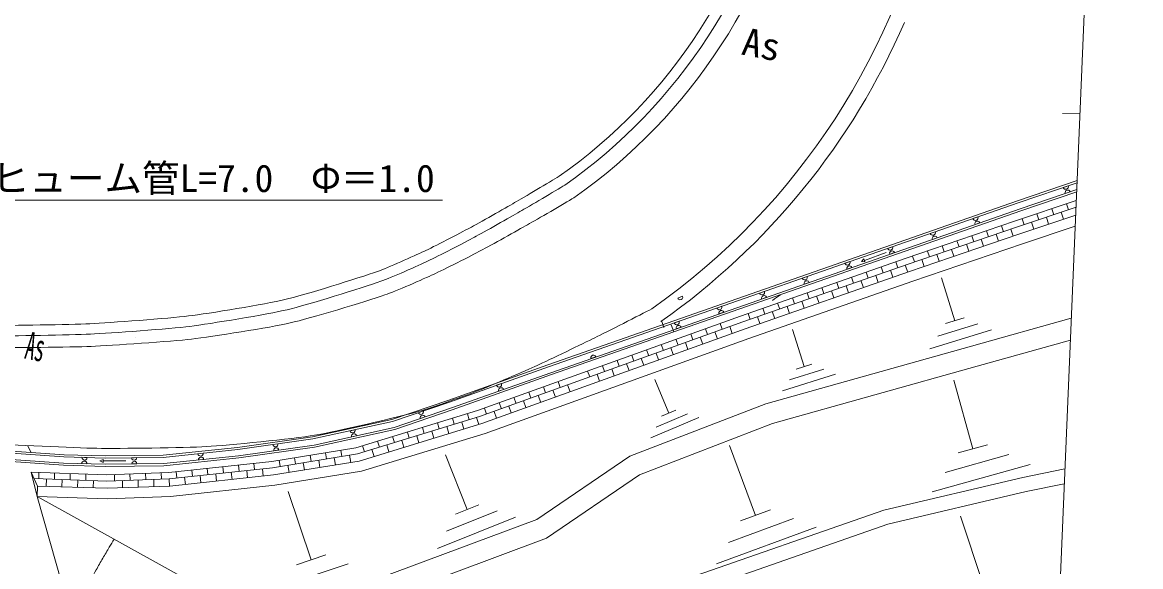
# Model space of a CAD drawing. Units: millimetres, scale not verified. Extents: x 40000 to 680000, y 20000 to 380000.
# Drawn here: x 328674 to 382253, y 266212 to 292299 of the extents above; entities that cross this region are included whole.
import ezdxf
from ezdxf.enums import TextEntityAlignment as Align

# ---------------------------------------------------------------- set-up
doc = ezdxf.new("R2010")
doc.units = ezdxf.units.MM
doc.header["$LTSCALE"] = 1000
doc.linetypes.add('CHAIN', pattern=[18.5, 12, -1.5, 3.5, -1.5])
doc.layers.add('M-BGD', color=7, linetype='Continuous', lineweight=13)
doc.layers.add('M-BMK', color=2, linetype='CHAIN', lineweight=13)
doc.styles.add('ＭＳ ゴシック', font='')
doc.styles.get('ＭＳ ゴシック').set_extended_font_data('MS Gothic')

msp = doc.modelspace()

# ---------------------------------------------------------------- linework, layer by layer
at = {"layer": 'M-BGD'}
for p, q in [((382253, 356157), (377122, 235589)), ((378785, 284465), (378548, 284384)), ((378640, 284098), (378876, 284179)), ((327204, 283771), (348804, 283771)), ((376313, 282483), (379158, 283436)), ((378802, 283316), (378706, 283601)), ((374456, 282975), (374220, 282893)), ((376425, 282151), (379142, 283061)), ((377379, 282840), (377284, 283124)), ((377846, 282627), (377735, 282959)), ((378090, 283078), (377995, 283362)), ((378557, 282865), (378446, 283197)), ((379158, 283432), (379157, 283435)), ((371068, 280694), (376313, 282483)), ((374318, 282609), (374554, 282692)), ((375681, 282267), (375584, 282551)), ((376149, 282057), (376036, 282388)), ((376668, 282602), (376573, 282886)), ((377135, 282389), (377024, 282721)), ((371182, 280363), (376425, 282151)), ((372411, 282261), (372175, 282178)), ((372273, 281895), (372509, 281977)), ((374261, 281783), (374164, 282067)), ((374729, 281573), (374616, 281904)), ((374971, 282025), (374874, 282309)), ((375439, 281815), (375326, 282146)), ((370366, 281547), (370130, 281464)), ((372131, 281056), (372035, 281340)), ((372841, 281299), (372744, 281582)), ((373309, 281088), (373196, 281420)), ((373551, 281541), (373454, 281825)), ((374019, 281330), (373906, 281662)), ((368322, 280832), (368086, 280750)), ((370053, 281271), (369020, 280893)), ((370229, 281181), (370465, 281263)), ((370623, 280538), (370524, 280821)), ((371422, 280814), (371325, 281098)), ((371889, 280604), (371776, 280935)), ((372599, 280846), (372486, 281177)), ((363189, 277942), (371068, 280694)), ((363306, 277612), (371182, 280363)), ((368184, 280467), (368420, 280549)), ((369206, 280043), (369107, 280327)), ((369914, 280291), (369816, 280574)), ((370384, 280084), (370268, 280414)), ((371092, 280331), (370977, 280662)), ((366277, 280118), (366041, 280036)), ((366139, 279752), (366375, 279835)), ((367790, 279549), (367691, 279832)), ((368498, 279796), (368399, 280079)), ((368968, 279589), (368852, 279920)), ((369676, 279837), (369560, 280167)), ((372710, 280061), (373351, 277997)), ((360310, 279169), (360074, 279087)), ((364232, 279404), (363996, 279322)), ((366374, 279054), (366275, 279337)), ((366844, 278847), (366728, 279178)), ((367082, 279301), (366983, 279585)), ((367552, 279095), (367436, 279425)), ((368260, 279342), (368144, 279672)), ((362187, 278690), (361951, 278607)), ((364095, 279038), (364331, 279121)), ((364958, 278559), (364859, 278843)), ((365428, 278353), (365312, 278683)), ((365666, 278807), (365567, 279090)), ((366136, 278600), (366020, 278930)), ((362050, 278324), (362286, 278407)), ((363542, 278065), (363443, 278348)), ((364011, 277858), (363896, 278188)), ((364250, 278312), (364151, 278595)), ((364720, 278105), (364604, 278436)), ((373795, 278131), (372907, 277859)), ((378932, 278123), (374156, 276779)), ((378932, 278123), (374156, 276779)), ((350573, 273404), (363189, 277942)), ((350684, 273072), (363306, 277612)), ((359411, 277673), (359309, 277955)), ((359882, 277471), (359764, 277800)), ((360142, 277976), (359906, 277893)), ((360005, 277610), (360241, 277692)), ((361504, 277336), (361403, 277618)), ((362210, 277589), (362109, 277872)), ((362682, 277387), (362563, 277716)), ((365565, 277571), (366126, 275798)), ((375101, 277564), (372150, 276650)), ((374448, 277847), (372531, 277254)), ((360093, 276828), (359991, 277110)), ((360799, 277082), (360697, 277364)), ((361270, 276879), (361152, 277209)), ((361976, 277133), (361857, 277463)), ((378887, 277072), (374426, 275816)), ((378887, 277072), (374426, 275816)), ((358682, 276320), (358580, 276603)), ((359387, 276574), (359286, 276856)), ((359859, 276372), (359740, 276701)), ((360564, 276625), (360446, 276955)), ((374156, 276779), (364299, 274018)), ((374156, 276779), (364299, 274018)), ((355916, 276182), (356152, 276264)), ((357270, 275813), (357169, 276095)), ((357741, 275610), (357623, 275940)), ((357976, 276066), (357874, 276349)), ((358447, 275864), (358329, 276193)), ((359153, 276118), (359034, 276447)), ((355859, 275305), (355757, 275587)), ((356330, 275103), (356211, 275432)), ((356564, 275559), (356463, 275841)), ((357036, 275356), (356917, 275686)), ((374426, 275816), (364614, 273068)), ((374426, 275816), (364614, 273068)), ((367629, 275437), (365097, 274636)), ((367070, 275677), (365422, 275159)), ((366505, 275918), (365746, 275678)), ((351628, 274988), (351393, 274904)), ((354447, 274797), (354346, 275080)), ((354918, 274595), (354800, 274924)), ((358969, 275174), (359647, 273567)), ((373297, 275146), (374218, 271863)), ((351492, 274621), (351728, 274705)), ((353036, 274290), (352934, 274572)), ((353507, 274087), (353388, 274417)), ((353741, 274543), (353640, 274826)), ((354213, 274341), (354094, 274670)), ((350918, 273528), (350817, 273810)), ((351624, 273782), (351523, 274064)), ((352095, 273580), (351977, 273909)), ((352330, 274036), (352228, 274318)), ((352801, 273833), (352683, 274163)), ((364299, 274018), (357773, 271511)), ((364299, 274018), (357773, 271511)), ((344725, 271615), (350574, 273404)), ((347650, 273591), (347887, 273673)), ((347977, 273386), (347740, 273305)), ((349364, 273034), (349277, 273321)), ((350081, 273254), (349994, 273540)), ((350542, 273029), (350440, 273363)), ((351390, 273326), (351271, 273655)), ((361088, 273356), (358784, 272389)), ((360542, 273532), (359046, 272904)), ((359990, 273710), (359303, 273419)), ((344378, 272724), (344622, 272777)), ((344805, 271273), (350684, 273072)), ((347930, 272595), (347842, 272882)), ((348647, 272815), (348559, 273102)), ((349108, 272590), (349006, 272924)), ((349825, 272809), (349723, 273144)), ((350684, 273072), (350683, 273074)), ((364614, 273068), (358240, 270619)), ((364614, 273068), (358240, 270619)), ((344689, 272484), (344445, 272431)), ((345778, 271937), (345691, 272224)), ((346496, 272156), (346408, 272443)), ((346957, 271931), (346854, 272266)), ((347213, 272376), (347125, 272663)), ((347674, 272151), (347571, 272485)), ((348391, 272370), (348289, 272705)), ((329096, 271685), (328933, 271989)), ((337086, 271626), (337335, 271652)), ((340671, 272065), (340919, 272100)), ((340963, 271804), (340716, 271768)), ((343244, 271374), (343196, 271671)), ((343984, 271494), (343936, 271791)), ((345061, 271717), (344973, 272004)), ((345522, 271492), (345420, 271827)), ((346239, 271712), (346137, 272047)), ((362561, 272013), (363795, 268665)), ((374922, 272058), (373512, 271663)), ((331768, 271145), (331518, 271152)), ((331526, 271452), (331776, 271444)), ((333638, 271277), (332538, 271280)), ((333907, 271433), (334157, 271436)), ((334165, 271136), (333915, 271133)), ((337362, 271354), (337113, 271327)), ((339802, 270863), (339770, 271161)), ((340662, 270956), (344726, 271615)), ((340709, 270609), (344805, 271273)), ((341023, 271014), (340975, 271310)), ((341763, 271134), (341715, 271430)), ((342190, 270849), (342134, 271194)), ((342504, 271254), (342456, 271550)), ((342930, 270969), (342874, 271314)), ((343670, 271089), (343614, 271434)), ((344411, 271209), (344355, 271554)), ((348942, 271569), (349986, 268955)), ((357773, 271511), (353318, 268477)), ((357773, 271511), (353318, 268477)), ((375942, 271587), (372889, 270728)), ((329399, 270076), (329093, 270737)), ((329458, 270425), (329468, 270724)), ((330208, 270400), (330218, 270700)), ((330957, 270375), (330967, 270675)), ((331707, 270351), (331717, 270651)), ((333091, 270330), (333081, 270630)), ((333841, 270356), (333830, 270656)), ((334590, 270382), (334580, 270682)), ((335340, 270409), (335329, 270709)), ((335714, 270422), (340662, 270956)), ((335739, 270072), (340709, 270609)), ((336074, 270461), (336042, 270759)), ((336820, 270541), (336787, 270839)), ((337230, 270233), (337192, 270581)), ((337565, 270622), (337533, 270920)), ((337976, 270314), (337938, 270662)), ((338311, 270702), (338279, 271000)), ((338721, 270394), (338684, 270742)), ((339057, 270782), (339024, 271081)), ((339467, 270475), (339429, 270823)), ((340213, 270555), (340175, 270903)), ((341449, 270729), (341393, 271074)), ((358240, 270619), (353781, 267582)), ((358240, 270619), (353781, 267582)), ((376960, 271111), (372267, 269794)), ((376616, 270491), (378625, 270899)), ((376616, 270491), (378625, 270899)), ((329234, 270432), (332728, 270317)), ((329399, 270076), (329382, 269577)), ((329399, 270076), (332729, 269967)), ((329821, 270062), (329833, 270412)), ((330571, 270038), (330582, 270388)), ((331321, 270013), (331332, 270363)), ((332070, 269988), (332082, 270338)), ((332728, 270317), (335714, 270422)), ((332729, 269967), (335739, 270072)), ((333478, 269993), (333466, 270343)), ((334228, 270019), (334215, 270369)), ((334977, 270046), (334965, 270396)), ((335727, 270072), (335715, 270401)), ((335739, 270072), (335738, 270074)), ((336484, 270153), (336447, 270501)), ((369948, 268914), (376616, 270491)), ((369948, 268914), (376616, 270491)), ((376767, 269807), (378594, 270178)), ((376767, 269807), (378594, 270178)), ((329382, 269577), (340143, 263618)), ((332729, 269967), (332729, 269968)), ((341405, 269817), (342515, 266538)), ((370144, 268241), (376767, 269807)), ((370144, 268241), (376767, 269807)), ((350549, 269177), (349424, 268732)), ((353318, 268477), (344317, 265110)), ((353318, 268477), (344317, 265110)), ((352302, 268580), (348568, 267089)), ((351428, 268881), (348997, 267913)), ((360228, 265530), (369948, 268914)), ((360228, 265530), (369948, 268914)), ((365616, 268518), (362504, 267376)), ((364513, 268929), (363078, 268401)), ((373627, 268636), (374707, 265358)), ((360552, 264902), (370144, 268241)), ((360552, 264902), (370144, 268241)), ((366713, 268108), (361930, 266351)), ((353781, 267582), (344658, 264170)), ((353781, 267582), (344658, 264170)), ((344277, 266352), (341232, 265324)), ((343217, 266775), (341813, 266302))]:
    msp.add_line(p, q, dxfattribs=at)
for points in [[(325647, 271820), (330665, 271478), (332638, 271419), (335427, 271451), (338994, 271828), (342596, 272337), (346405, 273163), (349132, 274101), (353889, 275792), (376383, 283648), (379208, 284608)], [(379208, 284608), (376383, 283648), (353889, 275792), (349132, 274101), (346405, 273163), (342596, 272337), (338994, 271828), (335427, 271451), (332638, 271419), (330665, 271478), (325647, 271820)], [(379213, 284716), (376351, 283743), (353856, 275886), (349099, 274195), (346378, 273260), (342578, 272436), (338982, 271927), (335421, 271551), (332639, 271519), (330670, 271578), (325654, 271919)], [(379190, 284180), (376514, 283270), (354022, 275414), (349264, 273723), (346513, 272778), (342666, 271943), (339043, 271431), (335450, 271051), (332634, 271019), (330646, 271078), (325620, 271421)], [(379194, 284287), (376481, 283364), (353989, 275509), (349231, 273818), (346486, 272874), (342649, 272042), (339031, 271530), (335445, 271151), (332635, 271119), (330650, 271178), (325627, 271520)], [(379194, 284287), (376481, 283364), (353989, 275509), (349231, 273818), (346486, 272874), (342649, 272042), (339031, 271530), (335445, 271151), (332635, 271119), (330650, 271178), (325627, 271520)], [(329093, 270737), (332728, 270617), (335692, 270721), (340622, 271253), (344657, 271908), (350479, 273689), (363089, 278224), (370970, 280977), (376217, 282767), (379172, 283756)], [(329399, 270076), (332729, 269967), (335739, 270072), (340709, 270609), (344805, 271273), (350684, 273072), (363306, 277612), (371182, 280363), (376425, 282151), (379142, 283061)], [(329382, 269577), (332729, 269467), (335774, 269573), (340776, 270113), (344919, 270785), (350842, 272597), (363473, 277140), (371345, 279890), (376585, 281678), (379119, 282526)], [(329093, 270737), (329382, 269577), (331169, 263256), (332104, 260613), (332383, 258797)]]:
    msp.add_lwpolyline(points, dxfattribs=at)
for points in [[(368994, 280964), (368879, 280842), (369046, 280823)], [(332538, 271355), (332388, 271280), (332538, 271205)]]:
    msp.add_lwpolyline(points, close=True, dxfattribs=at)
for centre, radius, start, end in [((339718, 305777), 25500, 305.1281, 348.8573), ((339718, 305777), 26000, 305.0901, 348.8573), ((339718, 305777), 26750, 305.0901, 348.9652), ((339718, 305777), 33250, 305.0901, 348.9652), ((339718, 305777), 34000, 305.0901, 336.6416), ((378667, 284424), 125, 198.7767, 18.7767), ((378758, 284139), 125, 18.7767, 198.7767), ((374338, 282934), 125, 199.2526, 19.2525), ((374436, 282650), 125, 19.2525, 199.2526), ((372293, 282220), 125, 199.2526, 19.2525), ((372391, 281936), 125, 19.2525, 199.2526), ((370248, 281505), 125, 199.2526, 19.2525), ((370347, 281222), 125, 19.2517, 199.2534), ((368204, 280791), 125, 199.2526, 19.2525), ((368302, 280508), 125, 19.2525, 199.2526), ((366159, 280077), 125, 199.2517, 19.2534), ((366257, 279794), 125, 19.2517, 199.2534), ((360192, 279128), 125, 199.2517, 19.2534), ((364114, 279363), 125, 199.2526, 19.2525), ((364213, 279080), 125, 19.2525, 199.2526), ((351408, 297805), 23000, 305.0462, 306.2089), ((362069, 278649), 125, 199.2517, 19.2534), ((362168, 278365), 125, 19.2517, 199.2534), ((360024, 277934), 125, 199.2526, 19.2525), ((360123, 277651), 125, 19.2525, 199.2526), ((322985, 284183), 13126, 327.8041, 327.8182), ((356034, 276223), 125, 19.2525, 199.2526), ((351511, 274946), 125, 199.5684, 19.5684), ((351610, 274663), 125, 19.5684, 199.5684), ((347768, 273632), 125, 198.966, 18.966), ((347858, 273346), 125, 18.966, 198.966), ((344500, 272750), 125, 192.2374, 12.2374), ((344567, 272458), 125, 12.2374, 192.2374), ((337210, 271639), 125, 186.0402, 6.0402), ((340795, 272083), 125, 188.0488, 8.0488), ((340840, 271786), 125, 8.049, 188.0485), ((331643, 271148), 125, 358.2864, 178.2864), ((331651, 271448), 125, 178.2864, 358.2864), ((334032, 271435), 125, 180.6544, 0.6559), ((334040, 271135), 125, 0.6544, 180.6559), ((337238, 271340), 125, 6.0402, 186.0402)]:
    msp.add_arc(centre, radius, start, end, dxfattribs=at)
for points, knots in [([(325362, 277769), (325980, 277763), (326808, 277757), (327148, 277761), (328101, 277771), (330960, 277809), (331912, 277855), (332859, 277902), (335699, 278109), (336640, 278226), (337569, 278341), (340342, 278797), (341253, 279012), (342156, 279225), (344813, 280055), (345689, 280359), (346146, 280518), (347469, 281115), (347907, 281321), (348351, 281531), (349662, 282206), (350095, 282439), (350533, 282674), (351827, 283410), (352257, 283659), (352684, 283906), (353950, 284655), (354391, 284922)], [0, 0, 0, 0, 1, 1, 1, 2, 2, 2, 3, 3, 3, 4, 4, 4, 5, 5, 5, 6, 6, 6, 7, 7, 7, 8, 8, 8, 9, 9, 9, 9]), ([(317632, 277437), (318106, 277423), (319528, 277384), (320002, 277372), (320477, 277359), (321902, 277324), (322376, 277315), (322853, 277305), (324282, 277280), (324759, 277275), (325238, 277269), (326675, 277255), (327154, 277261), (328110, 277272), (330981, 277309), (331936, 277356), (332891, 277403), (335753, 277612), (336702, 277729), (337641, 277846), (340447, 278308), (341368, 278525), (342280, 278741), (344967, 279580), (345853, 279887), (346320, 280049), (347673, 280658), (348120, 280869), (348569, 281081), (349894, 281763), (350332, 281998), (350772, 282235), (352075, 282976), (352507, 283226), (352941, 283477), (354236, 284243), (354664, 284503)], [0, 0, 0, 0, 1, 1, 1, 2, 2, 2, 3, 3, 3, 4, 4, 4, 5, 5, 5, 6, 6, 6, 7, 7, 7, 8, 8, 8, 9, 9, 9, 10, 10, 10, 11, 11, 11, 12, 12, 12, 12]), ([(317598, 276938), (318073, 276921), (319498, 276873), (319973, 276858), (320448, 276843), (321875, 276799), (322351, 276786), (322828, 276774), (324261, 276740), (324738, 276732), (325218, 276723), (326657, 276700), (327137, 276703), (328104, 276708), (331003, 276728), (331969, 276770), (332934, 276811), (335826, 277005), (336785, 277118), (337735, 277230), (340573, 277679), (341505, 277892), (342429, 278103), (345150, 278930), (346047, 279234), (346526, 279397), (347915, 280009), (348374, 280221), (348835, 280434), (350196, 281122), (350645, 281359), (351097, 281598), (352435, 282346), (352880, 282599), (353325, 282852), (354655, 283627), (355096, 283889)], [0, 0, 0, 0, 1, 1, 1, 2, 2, 2, 3, 3, 3, 4, 4, 4, 5, 5, 5, 6, 6, 6, 7, 7, 7, 8, 8, 8, 9, 9, 9, 10, 10, 10, 11, 11, 11, 12, 12, 12, 12]), ([(358832, 278571), (358289, 278287), (356649, 277453), (356099, 277182), (355552, 276911), (353903, 276110), (353347, 275857), (352794, 275606), (351122, 274883), (350556, 274663), (349993, 274443), (348289, 273821), (347706, 273662), (346711, 273390), (343696, 272679), (342678, 272510), (341651, 272339), (338540, 272028), (337500, 271966), (336452, 271903), (333299, 271868), (332248, 271883), (331198, 271898), (328049, 272059), (326999, 272115), (326512, 272141), (325052, 272253), (324566, 272291), (324081, 272329), (322629, 272452), (322145, 272495), (321663, 272537), (320216, 272671), (319733, 272716), (319252, 272762), (317807, 272900), (317326, 272948)], [0, 0, 0, 0, 1, 1, 1, 2, 2, 2, 3, 3, 3, 4, 4, 4, 5, 5, 5, 6, 6, 6, 7, 7, 7, 8, 8, 8, 9, 9, 9, 10, 10, 10, 11, 11, 11, 12, 12, 12, 12]), ([(333071, 267530), (332994, 267402), (332917, 267275), (332840, 267147), (332735, 266970), (332630, 266793), (332527, 266615), (332420, 266430), (332315, 266244), (332212, 266056), (332129, 265903), (332047, 265749), (331975, 265590), (331896, 265414), (331828, 265233), (331762, 265051), (331682, 264828), (331605, 264604), (331530, 264379), (331457, 264163), (331387, 263946), (331318, 263729), (331268, 263572), (331219, 263414), (331169, 263256)], [0, 0, 0, 0, 1, 1, 1, 2, 2, 2, 3, 3, 3, 4, 4, 4, 5, 5, 5, 6, 6, 6, 7, 7, 7, 8, 8, 8, 8])]:
    msp.add_open_spline(points, degree=3, knots=knots, dxfattribs=at)
at = {"layer": 'M-BMK'}
msp.add_line((379356, 287941), (378513, 287927), dxfattribs=at)

# ---------------------------------------------------------------- texts
at = {"layer": 'M-BGD', "style": 'ＭＳ ゴシック'}
msp.add_text('As', height=1320, rotation=349.107, dxfattribs=at).set_placement((363010, 290376), align=Align.BOTTOM_LEFT)
msp.add_text('ヒューム管L=7.0\u3000Φ＝1.0', height=1320, dxfattribs=at).set_placement((327204, 283771), align=Align.BOTTOM_LEFT)
at = {"layer": 'M-BGD', "style": 'ＭＳ ゴシック', "width": 0.5}
msp.add_text('As', height=1320, rotation=349.107, dxfattribs=at).set_placement((328663, 275806), align=Align.BOTTOM_LEFT)

doc.saveas('drawing.dxf')
